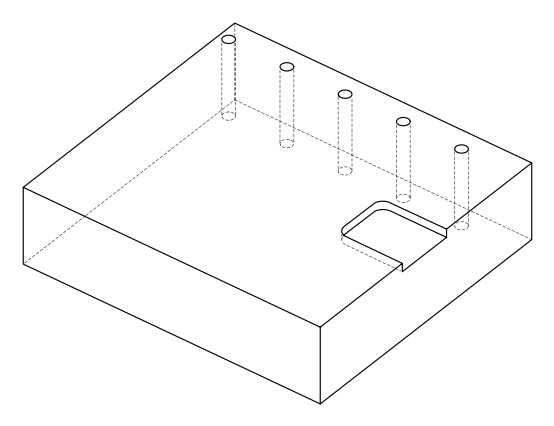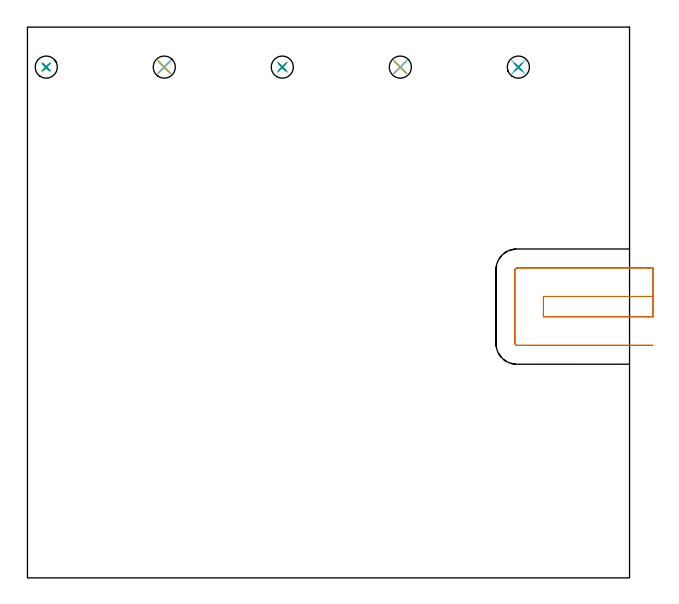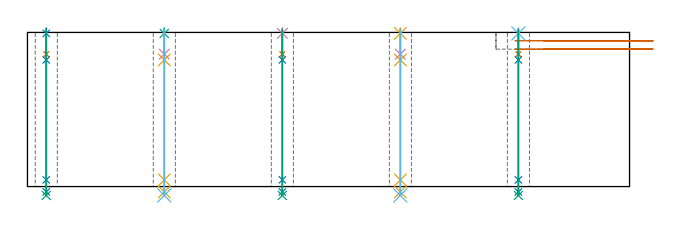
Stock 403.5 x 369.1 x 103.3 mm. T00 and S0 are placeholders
(PLAN: 21 operations, 16 tool changes, 7.2 min)
(1 MILL_SLOT | SLOT_PARTIAL_RECTANGULAR | UGT0201_109 | Follow Part, ap 6.35, ae 75% | 1.9 min | 76452 mm3)
(2 SPOT_DRILL | STEP1HOLE | NXT0321_9005460120000 | 0.03 min | 8 mm3)
(3 SPOT_DRILL_1 | STEP1HOLE_1 | NXT0321_9005460120000 | 0.03 min | 1 mm3)
(4 SPOT_DRILL_2 | STEP1HOLE_2 | NXT0321_9005460120000 | 0.03 min | 0 mm3)
(5 SPOT_DRILL_3 | STEP1HOLE_3 | NXT0321_9005460120000 | 0.03 min | 3 mm3)
(6 SPOT_DRILL_4 | STEP1HOLE_4 | NXT0321_9005460120000 | 0.03 min | 6 mm3)
(7 DRILL_BLIND_HOLE_INTO_CENTER | STEP1HOLE | UGT0301_492 | 0.07 min | 924 mm3)
(8 GUN_DRILL_THROUGH_HOLE | STEP1HOLE | UGT0307_006 | 0.52 min | 5726 mm3)
(9 DRILL_TO_ENLARGE_THROUGH_HOLE | STEP1HOLE | UGT0301_279 | 0.45 min | 11071 mm3)
(10 DRILL_BLIND_HOLE_INTO_CENTER_1 | STEP1HOLE_1 | UGT0301_492 | 0.07 min | 929 mm3)
(11 GUN_DRILL_THROUGH_HOLE_1 | STEP1HOLE_1 | UGT0307_006 | 0.52 min | 5726 mm3)
(12 DRILL_TO_ENLARGE_THROUGH_HOLE_1 | STEP1HOLE_1 | UGT0301_279 | 0.45 min | 11074 mm3)
(13 DRILL_BLIND_HOLE_INTO_CENTER_2 | STEP1HOLE_2 | UGT0301_492 | 0.07 min | 927 mm3)
(14 GUN_DRILL_THROUGH_HOLE_2 | STEP1HOLE_2 | UGT0307_006 | 0.52 min | 5729 mm3)
(15 DRILL_TO_ENLARGE_THROUGH_HOLE_2 | STEP1HOLE_2 | UGT0301_279 | 0.45 min | 11076 mm3)
(16 DRILL_BLIND_HOLE_INTO_CENTER_3 | STEP1HOLE_3 | UGT0301_492 | 0.07 min | 925 mm3)
(17 GUN_DRILL_THROUGH_HOLE_3 | STEP1HOLE_3 | UGT0307_006 | 0.52 min | 5729 mm3)
(18 DRILL_TO_ENLARGE_THROUGH_HOLE_3 | STEP1HOLE_3 | UGT0301_279 | 0.45 min | 11074 mm3)
(19 DRILL_BLIND_HOLE_INTO_CENTER_4 | STEP1HOLE_4 | UGT0301_492 | 0.07 min | 929 mm3)
(20 GUN_DRILL_THROUGH_HOLE_4 | STEP1HOLE_4 | UGT0307_006 | 0.52 min | 5729 mm3)
(21 DRILL_TO_ENLARGE_THROUGH_HOLE_4 | STEP1HOLE_4 | UGT0301_279 | 0.45 min | 11070 mm3)
(TOOL UGT0201_109 | End Mill 25.4 mm | D25.4 FL25 Z2)
(TOOL NXT0321_9005460120000 | NC Spot Drill, 142deg, 12mm, Carbide, Uncoated | D12 PA142 FL30 Z2)
(TOOL UGT0301_492 | Carbide Drill 9.7 mm | D9.7 PA118 FL87 Z2)
(TOOL UGT0307_006 | Gun Drill 9 mm | D9 PA130 FL24 Z1)
(TOOL UGT0301_279 | Twist Drill 14.8 mm | D14.8 PA118 FL114 Z2)
(OP 1 MILL_SLOT)
G17 G21 G94 G90
T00 M6
G54
G17 G0 G90 X419.2 Y188.65 S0 M3
G43 Z113.3 H0
Z97.7
G94 G1 X416.2 F250.
X345.75 F500.
Y174.95
X416.2
X419.2 F250.
Y207.7
X416.2
X328. F500.
G3 X326.7 Y206.4 R1.3
G1 Y157.2
G3 X328. Y155.9 R1.3
G1 X416.2
X419.2 F250.
G0 Y188.65 Z92.1
G1 X416.2
X345.75 F500.
Y174.95
X416.2
X419.2 F250.
Y207.7
X416.2
X328. F500.
G3 X326.7 Y206.4 R1.3
G1 Y157.2
G3 X328. Y155.9 R1.3
G1 X416.2
X419.2 F250.
G0 Z113.3
M5
M2
(OP 2 SPOT_DRILL)
G17 G21 G94 G90
T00 M6
G54
G17 G0 G90 X12.6 Y342.3 S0 M3
G43 Z113.3 H0
G94 G81 G98 Z102.663 F250. R106.3
G80
M5
M2
(OP 3 SPOT_DRILL_1)
G17 G21 G94 G90
T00 M6
G54
G17 G0 G90 X91.7 Y342.3 S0 M3
G43 Z113.3 H0
G94 G81 G98 Z102.663 F250. R106.3
G80
M5
M2
(OP 4 SPOT_DRILL_2)
G17 G21 G94 G90
T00 M6
G54
G17 G0 G90 X170.8 Y342.3 S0 M3
G43 Z113.3 H0
G94 G81 G98 Z102.663 F250. R106.3
G80
M5
M2
(OP 5 SPOT_DRILL_3)
G17 G21 G94 G90
T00 M6
G54
G17 G0 G90 X249.9 Y342.3 S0 M3
G43 Z113.3 H0
G94 G81 G98 Z102.663 F250. R106.3
G80
M5
M2
(OP 6 SPOT_DRILL_4)
G17 G21 G94 G90
T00 M6
G54
G17 G0 G90 X329. Y342.3 S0 M3
G43 Z113.3 H0
G94 G81 G98 Z102.663 F250. R106.3
G80
M5
M2
(OP 7 DRILL_BLIND_HOLE_INTO_CENTER)
G17 G21 G94 G90
T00 M6
G54
G17 G0 G90 X12.6 Y342.3 S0 M3
G43 Z113.3 H0
G94 G81 G98 Z88.75 F250. R105.3
G80
M5
M2
(OP 8 GUN_DRILL_THROUGH_HOLE)
G17 G21 G94 G90
T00 M6
G54
G17 G0 G90 X12.6 Y342.3 M8
G43 Z113.3 H0
Z100.889
S716 M3
G94 G1 Z84.855 F125. M26
G4 X.084
Z4.5 F250.
G4 X.084
Z-3.598 F125.
G4 X.084
M5
M9
G0 Z100.889
Z113.3
M2
(OP 9 DRILL_TO_ENLARGE_THROUGH_HOLE)
G17 G21 G94 G90
T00 M6
G54
G17 G0 G90 X12.6 Y342.3 S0 M3
G43 Z113.3 H0
G94 G73 G98 Z-5.946 F250. Q13.656 R105.3
G80
M5
M2
(OP 10 DRILL_BLIND_HOLE_INTO_CENTER_1)
G17 G21 G94 G90
T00 M6
G54
G17 G0 G90 X91.7 Y342.3 S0 M3
G43 Z113.3 H0
G94 G81 G98 Z88.75 F250. R105.3
G80
M5
M2
(OP 11 GUN_DRILL_THROUGH_HOLE_1)
G17 G21 G94 G90
T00 M6
G54
G17 G0 G90 X91.7 Y342.3 M8
G43 Z113.3 H0
Z100.889
S716 M3
G94 G1 Z84.855 F125. M26
G4 X.084
Z4.5 F250.
G4 X.084
Z-3.598 F125.
G4 X.084
M5
M9
G0 Z100.889
Z113.3
M2
(OP 12 DRILL_TO_ENLARGE_THROUGH_HOLE_1)
G17 G21 G94 G90
T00 M6
G54
G17 G0 G90 X91.7 Y342.3 S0 M3
G43 Z113.3 H0
G94 G73 G98 Z-5.946 F250. Q13.656 R105.3
G80
M5
M2
(OP 13 DRILL_BLIND_HOLE_INTO_CENTER_2)
G17 G21 G94 G90
T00 M6
G54
G17 G0 G90 X170.8 Y342.3 S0 M3
G43 Z113.3 H0
G94 G81 G98 Z88.75 F250. R105.3
G80
M5
M2
(OP 14 GUN_DRILL_THROUGH_HOLE_2)
G17 G21 G94 G90
T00 M6
G54
G17 G0 G90 X170.8 Y342.3 M8
G43 Z113.3 H0
Z100.889
S716 M3
G94 G1 Z84.855 F125. M26
G4 X.084
Z4.5 F250.
G4 X.084
Z-3.598 F125.
G4 X.084
M5
M9
G0 Z100.889
Z113.3
M2
(OP 15 DRILL_TO_ENLARGE_THROUGH_HOLE_2)
G17 G21 G94 G90
T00 M6
G54
G17 G0 G90 X170.8 Y342.3 S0 M3
G43 Z113.3 H0
G94 G73 G98 Z-5.946 F250. Q13.656 R105.3
G80
M5
M2
(OP 16 DRILL_BLIND_HOLE_INTO_CENTER_3)
G17 G21 G94 G90
T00 M6
G54
G17 G0 G90 X249.9 Y342.3 S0 M3
G43 Z113.3 H0
G94 G81 G98 Z88.75 F250. R105.3
G80
M5
M2
(OP 17 GUN_DRILL_THROUGH_HOLE_3)
G17 G21 G94 G90
T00 M6
G54
G17 G0 G90 X249.9 Y342.3 M8
G43 Z113.3 H0
Z100.889
S716 M3
G94 G1 Z84.855 F125. M26
G4 X.084
Z4.5 F250.
G4 X.084
Z-3.598 F125.
G4 X.084
M5
M9
G0 Z100.889
Z113.3
M2
(OP 18 DRILL_TO_ENLARGE_THROUGH_HOLE_3)
G17 G21 G94 G90
T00 M6
G54
G17 G0 G90 X249.9 Y342.3 S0 M3
G43 Z113.3 H0
G94 G73 G98 Z-5.946 F250. Q13.656 R105.3
G80
M5
M2
(OP 19 DRILL_BLIND_HOLE_INTO_CENTER_4)
G17 G21 G94 G90
T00 M6
G54
G17 G0 G90 X329. Y342.3 S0 M3
G43 Z113.3 H0
G94 G81 G98 Z88.75 F250. R105.3
G80
M5
M2
(OP 20 GUN_DRILL_THROUGH_HOLE_4)
G17 G21 G94 G90
T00 M6
G54
G17 G0 G90 X329. Y342.3 M8
G43 Z113.3 H0
Z100.889
S716 M3
G94 G1 Z84.855 F125. M26
G4 X.084
Z4.5 F250.
G4 X.084
Z-3.598 F125.
G4 X.084
M5
M9
G0 Z100.889
Z113.3
M2
(OP 21 DRILL_TO_ENLARGE_THROUGH_HOLE_4)
G17 G21 G94 G90
T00 M6
G54
G17 G0 G90 X329. Y342.3 S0 M3
G43 Z113.3 H0
G94 G73 G98 Z-5.946 F250. Q13.656 R105.3
G80
M5
M2
